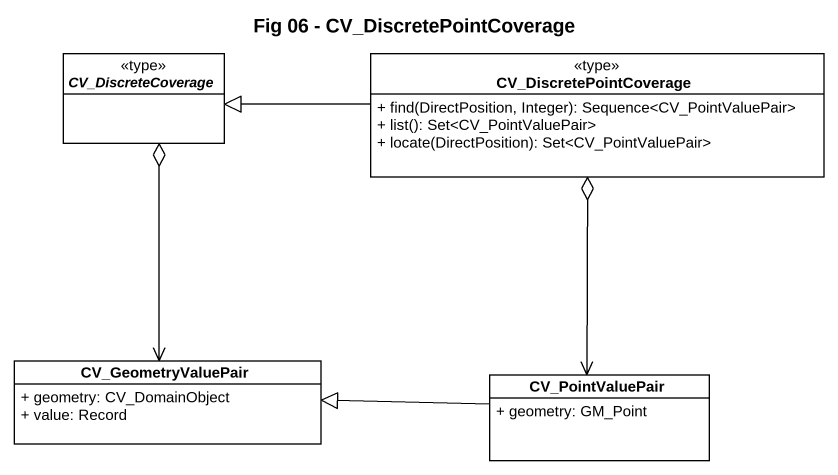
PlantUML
@startuml
title Fig 06 - CV_DiscretePointCoverage
hide circle
hide empty members
skinparam classAttributeIconSize 0
abstract class CV_DiscreteCoverage <<type>>
class CV_DiscretePointCoverage <<type>> {
  + find(DirectPosition, Integer): Sequence<CV_PointValuePair>
  + list(): Set<CV_PointValuePair>
  + locate(DirectPosition): Set<CV_PointValuePair>
}
class CV_GeometryValuePair {
  + geometry: CV_DomainObject
  + value: Record
}
class CV_PointValuePair {
  + geometry: GM_Point
}
CV_DiscretePointCoverage -left-|> CV_DiscreteCoverage
CV_DiscretePointCoverage o--> CV_PointValuePair
CV_GeometryValuePair <-up-o CV_DiscreteCoverage
CV_PointValuePair -left-|> CV_GeometryValuePair
@enduml
